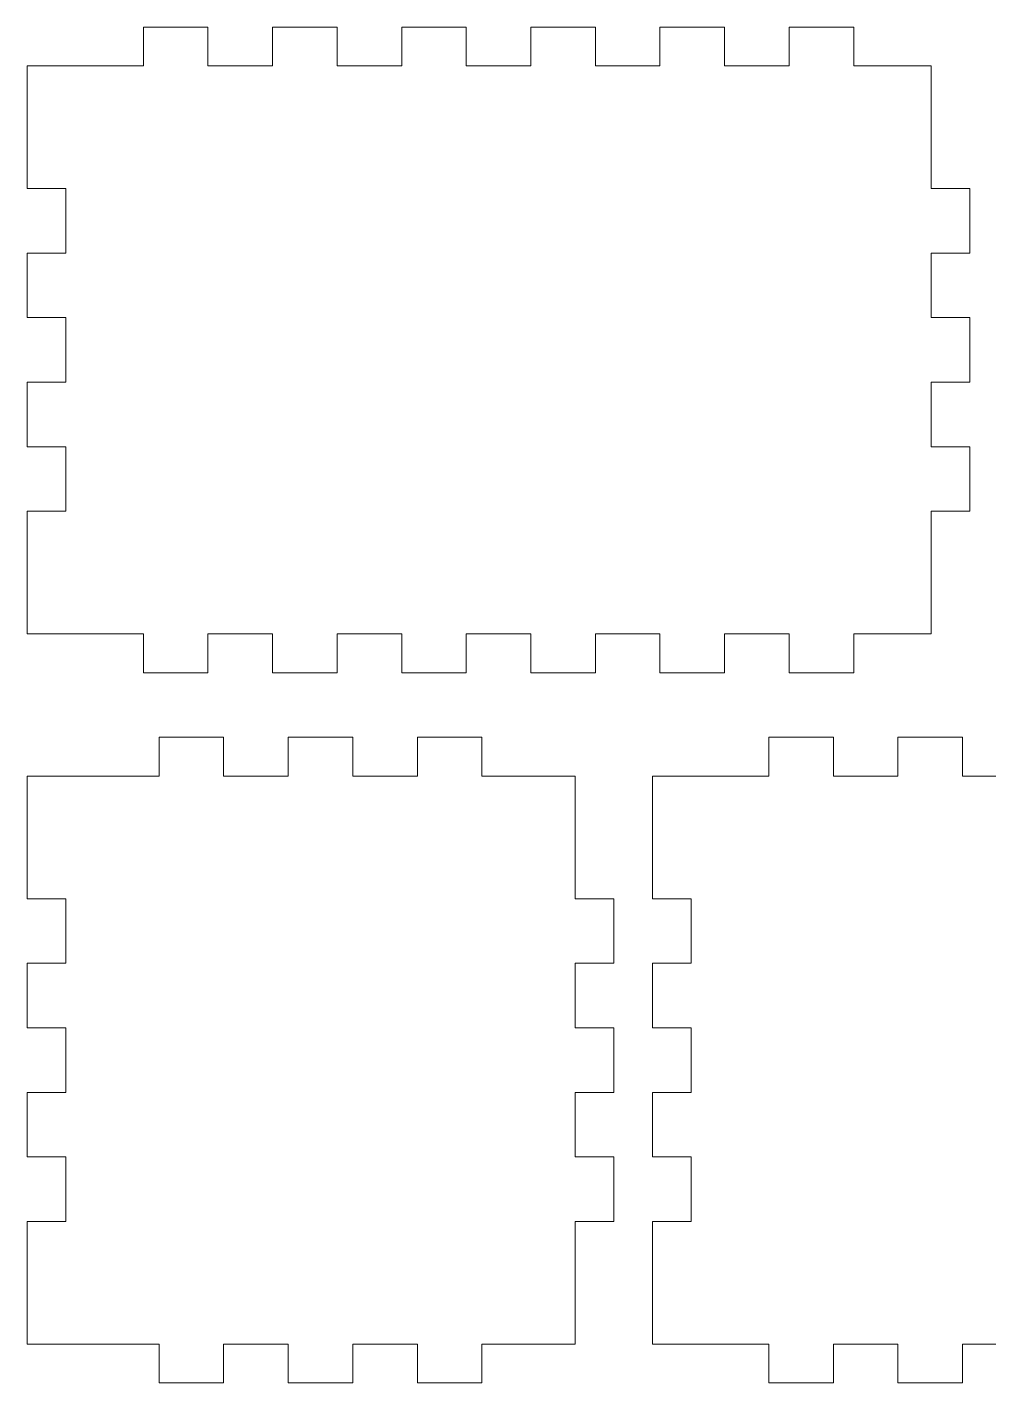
# Model space of a CAD drawing. Header units: centimetres. Extents: x -16 to 372, y -89 to 17.
# Drawn here: x 122.98 to 130.43, y 3.63 to 14.13 of the extents above; entities that cross this region are included whole.
import ezdxf

# ---------------------------------------------------------------- set-up
doc = ezdxf.new("R2010")
doc.units = ezdxf.units.CM
doc.header["$MEASUREMENT"] = 0
doc.layers.add('Capa 1', color=7, linetype='Continuous')

msp = doc.modelspace()

# ---------------------------------------------------------------- linework, layer by layer
at = {"layer": 'Capa 1', "color": 5, "lineweight": 9}
for points, knots in [([(122.98483, 9.42634), (122.98483, 9.42634), (123.63483, 9.42634), (123.63483, 9.42634), (123.63483, 9.42634), (123.63483, 9.42634), (123.88483, 9.42634), (123.88483, 9.42634), (123.88483, 9.42634), (123.88483, 9.42634), (123.88483, 9.12634), (123.88483, 9.12634), (123.88483, 9.12634), (123.88483, 9.12634), (124.38483, 9.12634), (124.38483, 9.12634), (124.38483, 9.12634), (124.38483, 9.12634), (124.38483, 9.42634), (124.38483, 9.42634), (124.38483, 9.42634), (124.38483, 9.42634), (124.63483, 9.42634), (124.63483, 9.42634), (124.63483, 9.42634), (124.63483, 9.42634), (124.88483, 9.42634), (124.88483, 9.42634), (124.88483, 9.42634), (124.88483, 9.42634), (124.88483, 9.12634), (124.88483, 9.12634), (124.88483, 9.12634), (124.88483, 9.12634), (125.38483, 9.12634), (125.38483, 9.12634), (125.38483, 9.12634), (125.38483, 9.12634), (125.38483, 9.42634), (125.38483, 9.42634), (125.38483, 9.42634), (125.38483, 9.42634), (125.63483, 9.42634), (125.63483, 9.42634), (125.63483, 9.42634), (125.63483, 9.42634), (125.88483, 9.42634), (125.88483, 9.42634), (125.88483, 9.42634), (125.88483, 9.42634), (125.88483, 9.12634), (125.88483, 9.12634), (125.88483, 9.12634), (125.88483, 9.12634), (126.38483, 9.12634), (126.38483, 9.12634), (126.38483, 9.12634), (126.38483, 9.12634), (126.38483, 9.42634), (126.38483, 9.42634), (126.38483, 9.42634), (126.38483, 9.42634), (126.63483, 9.42634), (126.63483, 9.42634), (126.63483, 9.42634), (126.63483, 9.42634), (126.88483, 9.42634), (126.88483, 9.42634), (126.88483, 9.42634), (126.88483, 9.42634), (126.88483, 9.12634), (126.88483, 9.12634), (126.88483, 9.12634), (126.88483, 9.12634), (127.38483, 9.12634), (127.38483, 9.12634), (127.38483, 9.12634), (127.38483, 9.12634), (127.38483, 9.42634), (127.38483, 9.42634), (127.38483, 9.42634), (127.38483, 9.42634), (127.63483, 9.42634), (127.63483, 9.42634), (127.63483, 9.42634), (127.63483, 9.42634), (127.88483, 9.42634), (127.88483, 9.42634), (127.88483, 9.42634), (127.88483, 9.42634), (127.88483, 9.12634), (127.88483, 9.12634), (127.88483, 9.12634), (127.88483, 9.12634), (128.38483, 9.12634), (128.38483, 9.12634), (128.38483, 9.12634), (128.38483, 9.12634), (128.38483, 9.42634), (128.38483, 9.42634), (128.38483, 9.42634), (128.38483, 9.42634), (128.63483, 9.42634), (128.63483, 9.42634), (128.63483, 9.42634), (128.63483, 9.42634), (128.88483, 9.42634), (128.88483, 9.42634), (128.88483, 9.42634), (128.88483, 9.42634), (128.88483, 9.12634), (128.88483, 9.12634), (128.88483, 9.12634), (128.88483, 9.12634), (129.38483, 9.12634), (129.38483, 9.12634), (129.38483, 9.12634), (129.38483, 9.12634), (129.38483, 9.42634), (129.38483, 9.42634), (129.38483, 9.42634), (129.38483, 9.42634), (129.63483, 9.42634), (129.63483, 9.42634), (129.63483, 9.42634), (129.63483, 9.42634), (129.98483, 9.42634), (129.98483, 9.42634), (129.98483, 9.42634), (129.98483, 9.42634), (129.98483, 10.12634), (129.98483, 10.12634), (129.98483, 10.12634), (129.98483, 10.12634), (129.98483, 10.37634), (129.98483, 10.37634), (129.98483, 10.37634), (129.98483, 10.37634), (130.28483, 10.37634), (130.28483, 10.37634), (130.28483, 10.37634), (130.28483, 10.37634), (130.28483, 10.87634), (130.28483, 10.87634), (130.28483, 10.87634), (130.28483, 10.87634), (129.98483, 10.87634), (129.98483, 10.87634), (129.98483, 10.87634), (129.98483, 10.87634), (129.98483, 11.12634), (129.98483, 11.12634), (129.98483, 11.12634), (129.98483, 11.12634), (129.98483, 11.37634), (129.98483, 11.37634), (129.98483, 11.37634), (129.98483, 11.37634), (130.28483, 11.37634), (130.28483, 11.37634), (130.28483, 11.37634), (130.28483, 11.37634), (130.28483, 11.87634), (130.28483, 11.87634), (130.28483, 11.87634), (130.28483, 11.87634), (129.98483, 11.87634), (129.98483, 11.87634), (129.98483, 11.87634), (129.98483, 11.87634), (129.98483, 12.12634), (129.98483, 12.12634), (129.98483, 12.12634), (129.98483, 12.12634), (129.98483, 12.37634), (129.98483, 12.37634), (129.98483, 12.37634), (129.98483, 12.37634), (130.28483, 12.37634), (130.28483, 12.37634), (130.28483, 12.37634), (130.28483, 12.37634), (130.28483, 12.87634), (130.28483, 12.87634), (130.28483, 12.87634), (130.28483, 12.87634), (129.98483, 12.87634), (129.98483, 12.87634), (129.98483, 12.87634), (129.98483, 12.87634), (129.98483, 13.12634), (129.98483, 13.12634), (129.98483, 13.12634), (129.98483, 13.12634), (129.98483, 13.82634), (129.98483, 13.82634), (129.98483, 13.82634), (129.98483, 13.82634), (129.63483, 13.82634), (129.63483, 13.82634), (129.63483, 13.82634), (129.63483, 13.82634), (129.38483, 13.82634), (129.38483, 13.82634), (129.38483, 13.82634), (129.38483, 13.82634), (129.38483, 14.12634), (129.38483, 14.12634), (129.38483, 14.12634), (129.38483, 14.12634), (128.88483, 14.12634), (128.88483, 14.12634), (128.88483, 14.12634), (128.88483, 14.12634), (128.88483, 13.82634), (128.88483, 13.82634), (128.88483, 13.82634), (128.88483, 13.82634), (128.63483, 13.82634), (128.63483, 13.82634), (128.63483, 13.82634), (128.63483, 13.82634), (128.38483, 13.82634), (128.38483, 13.82634), (128.38483, 13.82634), (128.38483, 13.82634), (128.38483, 14.12634), (128.38483, 14.12634), (128.38483, 14.12634), (128.38483, 14.12634), (127.88483, 14.12634), (127.88483, 14.12634), (127.88483, 14.12634), (127.88483, 14.12634), (127.88483, 13.82634), (127.88483, 13.82634), (127.88483, 13.82634), (127.88483, 13.82634), (127.63483, 13.82634), (127.63483, 13.82634), (127.63483, 13.82634), (127.63483, 13.82634), (127.38483, 13.82634), (127.38483, 13.82634), (127.38483, 13.82634), (127.38483, 13.82634), (127.38483, 14.12634), (127.38483, 14.12634), (127.38483, 14.12634), (127.38483, 14.12634), (126.88483, 14.12634), (126.88483, 14.12634), (126.88483, 14.12634), (126.88483, 14.12634), (126.88483, 13.82634), (126.88483, 13.82634), (126.88483, 13.82634), (126.88483, 13.82634), (126.63483, 13.82634), (126.63483, 13.82634), (126.63483, 13.82634), (126.63483, 13.82634), (126.38483, 13.82634), (126.38483, 13.82634), (126.38483, 13.82634), (126.38483, 13.82634), (126.38483, 14.12634), (126.38483, 14.12634), (126.38483, 14.12634), (126.38483, 14.12634), (125.88483, 14.12634), (125.88483, 14.12634), (125.88483, 14.12634), (125.88483, 14.12634), (125.88483, 13.82634), (125.88483, 13.82634), (125.88483, 13.82634), (125.88483, 13.82634), (125.63483, 13.82634), (125.63483, 13.82634), (125.63483, 13.82634), (125.63483, 13.82634), (125.38483, 13.82634), (125.38483, 13.82634), (125.38483, 13.82634), (125.38483, 13.82634), (125.38483, 14.12634), (125.38483, 14.12634), (125.38483, 14.12634), (125.38483, 14.12634), (124.88483, 14.12634), (124.88483, 14.12634), (124.88483, 14.12634), (124.88483, 14.12634), (124.88483, 13.82634), (124.88483, 13.82634), (124.88483, 13.82634), (124.88483, 13.82634), (124.63483, 13.82634), (124.63483, 13.82634), (124.63483, 13.82634), (124.63483, 13.82634), (124.38483, 13.82634), (124.38483, 13.82634), (124.38483, 13.82634), (124.38483, 13.82634), (124.38483, 14.12634), (124.38483, 14.12634), (124.38483, 14.12634), (124.38483, 14.12634), (123.88483, 14.12634), (123.88483, 14.12634), (123.88483, 14.12634), (123.88483, 14.12634), (123.88483, 13.82634), (123.88483, 13.82634), (123.88483, 13.82634), (123.88483, 13.82634), (123.63483, 13.82634), (123.63483, 13.82634), (123.63483, 13.82634), (123.63483, 13.82634), (122.98483, 13.82634), (122.98483, 13.82634), (122.98483, 13.82634), (122.98483, 13.82634), (122.98483, 13.12634), (122.98483, 13.12634), (122.98483, 13.12634), (122.98483, 13.12634), (122.98483, 12.87634), (122.98483, 12.87634), (122.98483, 12.87634), (122.98483, 12.87634), (123.28483, 12.87634), (123.28483, 12.87634), (123.28483, 12.87634), (123.28483, 12.87634), (123.28483, 12.37634), (123.28483, 12.37634), (123.28483, 12.37634), (123.28483, 12.37634), (122.98483, 12.37634), (122.98483, 12.37634), (122.98483, 12.37634), (122.98483, 12.37634), (122.98483, 12.12634), (122.98483, 12.12634), (122.98483, 12.12634), (122.98483, 12.12634), (122.98483, 11.87634), (122.98483, 11.87634), (122.98483, 11.87634), (122.98483, 11.87634), (123.28483, 11.87634), (123.28483, 11.87634), (123.28483, 11.87634), (123.28483, 11.87634), (123.28483, 11.37634), (123.28483, 11.37634), (123.28483, 11.37634), (123.28483, 11.37634), (122.98483, 11.37634), (122.98483, 11.37634), (122.98483, 11.37634), (122.98483, 11.37634), (122.98483, 11.12634), (122.98483, 11.12634), (122.98483, 11.12634), (122.98483, 11.12634), (122.98483, 10.87634), (122.98483, 10.87634), (122.98483, 10.87634), (122.98483, 10.87634), (123.28483, 10.87634), (123.28483, 10.87634), (123.28483, 10.87634), (123.28483, 10.87634), (123.28483, 10.37634), (123.28483, 10.37634), (123.28483, 10.37634), (123.28483, 10.37634), (122.98483, 10.37634), (122.98483, 10.37634), (122.98483, 10.37634), (122.98483, 10.37634), (122.98483, 10.12634), (122.98483, 10.12634), (122.98483, 10.12634), (122.98483, 10.12634), (122.98483, 9.42634), (122.98483, 9.42634)], [0, 0, 0, 0, 0.01010101, 0.01010101, 0.01010101, 0.01010101, 0.02020202, 0.02020202, 0.02020202, 0.02020202, 0.03030303, 0.03030303, 0.03030303, 0.03030303, 0.04040404, 0.04040404, 0.04040404, 0.04040404, 0.05050505, 0.05050505, 0.05050505, 0.05050505, 0.06060606, 0.06060606, 0.06060606, 0.06060606, 0.07070707, 0.07070707, 0.07070707, 0.07070707, 0.08080808, 0.08080808, 0.08080808, 0.08080808, 0.09090909, 0.09090909, 0.09090909, 0.09090909, 0.1010101, 0.1010101, 0.1010101, 0.1010101, 0.11111111, 0.11111111, 0.11111111, 0.11111111, 0.12121212, 0.12121212, 0.12121212, 0.12121212, 0.13131313, 0.13131313, 0.13131313, 0.13131313, 0.14141414, 0.14141414, 0.14141414, 0.14141414, 0.15151515, 0.15151515, 0.15151515, 0.15151515, 0.16161616, 0.16161616, 0.16161616, 0.16161616, 0.17171717, 0.17171717, 0.17171717, 0.17171717, 0.18181818, 0.18181818, 0.18181818, 0.18181818, 0.19191919, 0.19191919, 0.19191919, 0.19191919, 0.2020202, 0.2020202, 0.2020202, 0.2020202, 0.21212121, 0.21212121, 0.21212121, 0.21212121, 0.22222222, 0.22222222, 0.22222222, 0.22222222, 0.23232323, 0.23232323, 0.23232323, 0.23232323, 0.24242424, 0.24242424, 0.24242424, 0.24242424, 0.25252525, 0.25252525, 0.25252525, 0.25252525, 0.26262626, 0.26262626, 0.26262626, 0.26262626, 0.27272727, 0.27272727, 0.27272727, 0.27272727, 0.28282828, 0.28282828, 0.28282828, 0.28282828, 0.29292929, 0.29292929, 0.29292929, 0.29292929, 0.3030303, 0.3030303, 0.3030303, 0.3030303, 0.31313131, 0.31313131, 0.31313131, 0.31313131, 0.32323232, 0.32323232, 0.32323232, 0.32323232, 0.33333333, 0.33333333, 0.33333333, 0.33333333, 0.34343434, 0.34343434, 0.34343434, 0.34343434, 0.35353535, 0.35353535, 0.35353535, 0.35353535, 0.36363636, 0.36363636, 0.36363636, 0.36363636, 0.37373737, 0.37373737, 0.37373737, 0.37373737, 0.38383838, 0.38383838, 0.38383838, 0.38383838, 0.39393939, 0.39393939, 0.39393939, 0.39393939, 0.4040404, 0.4040404, 0.4040404, 0.4040404, 0.41414141, 0.41414141, 0.41414141, 0.41414141, 0.42424242, 0.42424242, 0.42424242, 0.42424242, 0.43434343, 0.43434343, 0.43434343, 0.43434343, 0.44444444, 0.44444444, 0.44444444, 0.44444444, 0.45454545, 0.45454545, 0.45454545, 0.45454545, 0.46464646, 0.46464646, 0.46464646, 0.46464646, 0.47474747, 0.47474747, 0.47474747, 0.47474747, 0.48484848, 0.48484848, 0.48484848, 0.48484848, 0.49494949, 0.49494949, 0.49494949, 0.49494949, 0.50505051, 0.50505051, 0.50505051, 0.50505051, 0.51515152, 0.51515152, 0.51515152, 0.51515152, 0.52525253, 0.52525253, 0.52525253, 0.52525253, 0.53535354, 0.53535354, 0.53535354, 0.53535354, 0.54545455, 0.54545455, 0.54545455, 0.54545455, 0.55555556, 0.55555556, 0.55555556, 0.55555556, 0.56565657, 0.56565657, 0.56565657, 0.56565657, 0.57575758, 0.57575758, 0.57575758, 0.57575758, 0.58585859, 0.58585859, 0.58585859, 0.58585859, 0.5959596, 0.5959596, 0.5959596, 0.5959596, 0.60606061, 0.60606061, 0.60606061, 0.60606061, 0.61616162, 0.61616162, 0.61616162, 0.61616162, 0.62626263, 0.62626263, 0.62626263, 0.62626263, 0.63636364, 0.63636364, 0.63636364, 0.63636364, 0.64646465, 0.64646465, 0.64646465, 0.64646465, 0.65656566, 0.65656566, 0.65656566, 0.65656566, 0.66666667, 0.66666667, 0.66666667, 0.66666667, 0.67676768, 0.67676768, 0.67676768, 0.67676768, 0.68686869, 0.68686869, 0.68686869, 0.68686869, 0.6969697, 0.6969697, 0.6969697, 0.6969697, 0.70707071, 0.70707071, 0.70707071, 0.70707071, 0.71717172, 0.71717172, 0.71717172, 0.71717172, 0.72727273, 0.72727273, 0.72727273, 0.72727273, 0.73737374, 0.73737374, 0.73737374, 0.73737374, 0.74747475, 0.74747475, 0.74747475, 0.74747475, 0.75757576, 0.75757576, 0.75757576, 0.75757576, 0.76767677, 0.76767677, 0.76767677, 0.76767677, 0.77777778, 0.77777778, 0.77777778, 0.77777778, 0.78787879, 0.78787879, 0.78787879, 0.78787879, 0.7979798, 0.7979798, 0.7979798, 0.7979798, 0.80808081, 0.80808081, 0.80808081, 0.80808081, 0.81818182, 0.81818182, 0.81818182, 0.81818182, 0.82828283, 0.82828283, 0.82828283, 0.82828283, 0.83838384, 0.83838384, 0.83838384, 0.83838384, 0.84848485, 0.84848485, 0.84848485, 0.84848485, 0.85858586, 0.85858586, 0.85858586, 0.85858586, 0.86868687, 0.86868687, 0.86868687, 0.86868687, 0.87878788, 0.87878788, 0.87878788, 0.87878788, 0.88888889, 0.88888889, 0.88888889, 0.88888889, 0.8989899, 0.8989899, 0.8989899, 0.8989899, 0.90909091, 0.90909091, 0.90909091, 0.90909091, 0.91919192, 0.91919192, 0.91919192, 0.91919192, 0.92929293, 0.92929293, 0.92929293, 0.92929293, 0.93939394, 0.93939394, 0.93939394, 0.93939394, 0.94949495, 0.94949495, 0.94949495, 0.94949495, 0.95959596, 0.95959596, 0.95959596, 0.95959596, 0.96969697, 0.96969697, 0.96969697, 0.96969697, 0.97979798, 0.97979798, 0.97979798, 0.97979798, 1, 1, 1, 1]), ([(122.98483, 3.92634), (122.98483, 3.92634), (123.75615, 3.92634), (123.75615, 3.92634), (123.75615, 3.92634), (123.75615, 3.92634), (124.00615, 3.92634), (124.00615, 3.92634), (124.00615, 3.92634), (124.00615, 3.92634), (124.00615, 3.62634), (124.00615, 3.62634), (124.00615, 3.62634), (124.00615, 3.62634), (124.50615, 3.62634), (124.50615, 3.62634), (124.50615, 3.62634), (124.50615, 3.62634), (124.50615, 3.92634), (124.50615, 3.92634), (124.50615, 3.92634), (124.50615, 3.92634), (124.75615, 3.92634), (124.75615, 3.92634), (124.75615, 3.92634), (124.75615, 3.92634), (125.00615, 3.92634), (125.00615, 3.92634), (125.00615, 3.92634), (125.00615, 3.92634), (125.00615, 3.62634), (125.00615, 3.62634), (125.00615, 3.62634), (125.00615, 3.62634), (125.50615, 3.62634), (125.50615, 3.62634), (125.50615, 3.62634), (125.50615, 3.62634), (125.50615, 3.92634), (125.50615, 3.92634), (125.50615, 3.92634), (125.50615, 3.92634), (125.75615, 3.92634), (125.75615, 3.92634), (125.75615, 3.92634), (125.75615, 3.92634), (126.00615, 3.92634), (126.00615, 3.92634), (126.00615, 3.92634), (126.00615, 3.92634), (126.00615, 3.62634), (126.00615, 3.62634), (126.00615, 3.62634), (126.00615, 3.62634), (126.50615, 3.62634), (126.50615, 3.62634), (126.50615, 3.62634), (126.50615, 3.62634), (126.50615, 3.92634), (126.50615, 3.92634), (126.50615, 3.92634), (126.50615, 3.92634), (126.75615, 3.92634), (126.75615, 3.92634), (126.75615, 3.92634), (126.75615, 3.92634), (127.22747, 3.92634), (127.22747, 3.92634), (127.22747, 3.92634), (127.22747, 3.92634), (127.22747, 4.62634), (127.22747, 4.62634), (127.22747, 4.62634), (127.22747, 4.62634), (127.22747, 4.87634), (127.22747, 4.87634), (127.22747, 4.87634), (127.22747, 4.87634), (127.52747, 4.87634), (127.52747, 4.87634), (127.52747, 4.87634), (127.52747, 4.87634), (127.52747, 5.37634), (127.52747, 5.37634), (127.52747, 5.37634), (127.52747, 5.37634), (127.22747, 5.37634), (127.22747, 5.37634), (127.22747, 5.37634), (127.22747, 5.37634), (127.22747, 5.62634), (127.22747, 5.62634), (127.22747, 5.62634), (127.22747, 5.62634), (127.22747, 5.87634), (127.22747, 5.87634), (127.22747, 5.87634), (127.22747, 5.87634), (127.52747, 5.87634), (127.52747, 5.87634), (127.52747, 5.87634), (127.52747, 5.87634), (127.52747, 6.37634), (127.52747, 6.37634), (127.52747, 6.37634), (127.52747, 6.37634), (127.22747, 6.37634), (127.22747, 6.37634), (127.22747, 6.37634), (127.22747, 6.37634), (127.22747, 6.62634), (127.22747, 6.62634), (127.22747, 6.62634), (127.22747, 6.62634), (127.22747, 6.87634), (127.22747, 6.87634), (127.22747, 6.87634), (127.22747, 6.87634), (127.52747, 6.87634), (127.52747, 6.87634), (127.52747, 6.87634), (127.52747, 6.87634), (127.52747, 7.37634), (127.52747, 7.37634), (127.52747, 7.37634), (127.52747, 7.37634), (127.22747, 7.37634), (127.22747, 7.37634), (127.22747, 7.37634), (127.22747, 7.37634), (127.22747, 7.62634), (127.22747, 7.62634), (127.22747, 7.62634), (127.22747, 7.62634), (127.22747, 8.32634), (127.22747, 8.32634), (127.22747, 8.32634), (127.22747, 8.32634), (126.75615, 8.32634), (126.75615, 8.32634), (126.75615, 8.32634), (126.75615, 8.32634), (126.50615, 8.32634), (126.50615, 8.32634), (126.50615, 8.32634), (126.50615, 8.32634), (126.50615, 8.62634), (126.50615, 8.62634), (126.50615, 8.62634), (126.50615, 8.62634), (126.00615, 8.62634), (126.00615, 8.62634), (126.00615, 8.62634), (126.00615, 8.62634), (126.00615, 8.32634), (126.00615, 8.32634), (126.00615, 8.32634), (126.00615, 8.32634), (125.75615, 8.32634), (125.75615, 8.32634), (125.75615, 8.32634), (125.75615, 8.32634), (125.50615, 8.32634), (125.50615, 8.32634), (125.50615, 8.32634), (125.50615, 8.32634), (125.50615, 8.62634), (125.50615, 8.62634), (125.50615, 8.62634), (125.50615, 8.62634), (125.00615, 8.62634), (125.00615, 8.62634), (125.00615, 8.62634), (125.00615, 8.62634), (125.00615, 8.32634), (125.00615, 8.32634), (125.00615, 8.32634), (125.00615, 8.32634), (124.75615, 8.32634), (124.75615, 8.32634), (124.75615, 8.32634), (124.75615, 8.32634), (124.50615, 8.32634), (124.50615, 8.32634), (124.50615, 8.32634), (124.50615, 8.32634), (124.50615, 8.62634), (124.50615, 8.62634), (124.50615, 8.62634), (124.50615, 8.62634), (124.00615, 8.62634), (124.00615, 8.62634), (124.00615, 8.62634), (124.00615, 8.62634), (124.00615, 8.32634), (124.00615, 8.32634), (124.00615, 8.32634), (124.00615, 8.32634), (123.75615, 8.32634), (123.75615, 8.32634), (123.75615, 8.32634), (123.75615, 8.32634), (122.98483, 8.32634), (122.98483, 8.32634), (122.98483, 8.32634), (122.98483, 8.32634), (122.98483, 7.62634), (122.98483, 7.62634), (122.98483, 7.62634), (122.98483, 7.62634), (122.98483, 7.37634), (122.98483, 7.37634), (122.98483, 7.37634), (122.98483, 7.37634), (123.28483, 7.37634), (123.28483, 7.37634), (123.28483, 7.37634), (123.28483, 7.37634), (123.28483, 6.87634), (123.28483, 6.87634), (123.28483, 6.87634), (123.28483, 6.87634), (122.98483, 6.87634), (122.98483, 6.87634), (122.98483, 6.87634), (122.98483, 6.87634), (122.98483, 6.62634), (122.98483, 6.62634), (122.98483, 6.62634), (122.98483, 6.62634), (122.98483, 6.37634), (122.98483, 6.37634), (122.98483, 6.37634), (122.98483, 6.37634), (123.28483, 6.37634), (123.28483, 6.37634), (123.28483, 6.37634), (123.28483, 6.37634), (123.28483, 5.87634), (123.28483, 5.87634), (123.28483, 5.87634), (123.28483, 5.87634), (122.98483, 5.87634), (122.98483, 5.87634), (122.98483, 5.87634), (122.98483, 5.87634), (122.98483, 5.62634), (122.98483, 5.62634), (122.98483, 5.62634), (122.98483, 5.62634), (122.98483, 5.37634), (122.98483, 5.37634), (122.98483, 5.37634), (122.98483, 5.37634), (123.28483, 5.37634), (123.28483, 5.37634), (123.28483, 5.37634), (123.28483, 5.37634), (123.28483, 4.87634), (123.28483, 4.87634), (123.28483, 4.87634), (123.28483, 4.87634), (122.98483, 4.87634), (122.98483, 4.87634), (122.98483, 4.87634), (122.98483, 4.87634), (122.98483, 4.62634), (122.98483, 4.62634), (122.98483, 4.62634), (122.98483, 4.62634), (122.98483, 3.92634), (122.98483, 3.92634)], [0, 0, 0, 0, 0.01449275, 0.01449275, 0.01449275, 0.01449275, 0.02898551, 0.02898551, 0.02898551, 0.02898551, 0.04347826, 0.04347826, 0.04347826, 0.04347826, 0.05797101, 0.05797101, 0.05797101, 0.05797101, 0.07246377, 0.07246377, 0.07246377, 0.07246377, 0.08695652, 0.08695652, 0.08695652, 0.08695652, 0.10144928, 0.10144928, 0.10144928, 0.10144928, 0.11594203, 0.11594203, 0.11594203, 0.11594203, 0.13043478, 0.13043478, 0.13043478, 0.13043478, 0.14492754, 0.14492754, 0.14492754, 0.14492754, 0.15942029, 0.15942029, 0.15942029, 0.15942029, 0.17391304, 0.17391304, 0.17391304, 0.17391304, 0.1884058, 0.1884058, 0.1884058, 0.1884058, 0.20289855, 0.20289855, 0.20289855, 0.20289855, 0.2173913, 0.2173913, 0.2173913, 0.2173913, 0.23188406, 0.23188406, 0.23188406, 0.23188406, 0.24637681, 0.24637681, 0.24637681, 0.24637681, 0.26086957, 0.26086957, 0.26086957, 0.26086957, 0.27536232, 0.27536232, 0.27536232, 0.27536232, 0.28985507, 0.28985507, 0.28985507, 0.28985507, 0.30434783, 0.30434783, 0.30434783, 0.30434783, 0.31884058, 0.31884058, 0.31884058, 0.31884058, 0.33333333, 0.33333333, 0.33333333, 0.33333333, 0.34782609, 0.34782609, 0.34782609, 0.34782609, 0.36231884, 0.36231884, 0.36231884, 0.36231884, 0.37681159, 0.37681159, 0.37681159, 0.37681159, 0.39130435, 0.39130435, 0.39130435, 0.39130435, 0.4057971, 0.4057971, 0.4057971, 0.4057971, 0.42028986, 0.42028986, 0.42028986, 0.42028986, 0.43478261, 0.43478261, 0.43478261, 0.43478261, 0.44927536, 0.44927536, 0.44927536, 0.44927536, 0.46376812, 0.46376812, 0.46376812, 0.46376812, 0.47826087, 0.47826087, 0.47826087, 0.47826087, 0.49275362, 0.49275362, 0.49275362, 0.49275362, 0.50724638, 0.50724638, 0.50724638, 0.50724638, 0.52173913, 0.52173913, 0.52173913, 0.52173913, 0.53623188, 0.53623188, 0.53623188, 0.53623188, 0.55072464, 0.55072464, 0.55072464, 0.55072464, 0.56521739, 0.56521739, 0.56521739, 0.56521739, 0.57971014, 0.57971014, 0.57971014, 0.57971014, 0.5942029, 0.5942029, 0.5942029, 0.5942029, 0.60869565, 0.60869565, 0.60869565, 0.60869565, 0.62318841, 0.62318841, 0.62318841, 0.62318841, 0.63768116, 0.63768116, 0.63768116, 0.63768116, 0.65217391, 0.65217391, 0.65217391, 0.65217391, 0.66666667, 0.66666667, 0.66666667, 0.66666667, 0.68115942, 0.68115942, 0.68115942, 0.68115942, 0.69565217, 0.69565217, 0.69565217, 0.69565217, 0.71014493, 0.71014493, 0.71014493, 0.71014493, 0.72463768, 0.72463768, 0.72463768, 0.72463768, 0.73913043, 0.73913043, 0.73913043, 0.73913043, 0.75362319, 0.75362319, 0.75362319, 0.75362319, 0.76811594, 0.76811594, 0.76811594, 0.76811594, 0.7826087, 0.7826087, 0.7826087, 0.7826087, 0.79710145, 0.79710145, 0.79710145, 0.79710145, 0.8115942, 0.8115942, 0.8115942, 0.8115942, 0.82608696, 0.82608696, 0.82608696, 0.82608696, 0.84057971, 0.84057971, 0.84057971, 0.84057971, 0.85507246, 0.85507246, 0.85507246, 0.85507246, 0.86956522, 0.86956522, 0.86956522, 0.86956522, 0.88405797, 0.88405797, 0.88405797, 0.88405797, 0.89855072, 0.89855072, 0.89855072, 0.89855072, 0.91304348, 0.91304348, 0.91304348, 0.91304348, 0.92753623, 0.92753623, 0.92753623, 0.92753623, 0.94202899, 0.94202899, 0.94202899, 0.94202899, 0.95652174, 0.95652174, 0.95652174, 0.95652174, 0.97101449, 0.97101449, 0.97101449, 0.97101449, 1, 1, 1, 1]), ([(127.82747, 3.92634), (127.82747, 3.92634), (128.47747, 3.92634), (128.47747, 3.92634), (128.47747, 3.92634), (128.47747, 3.92634), (128.72747, 3.92634), (128.72747, 3.92634), (128.72747, 3.92634), (128.72747, 3.92634), (128.72747, 3.62634), (128.72747, 3.62634), (128.72747, 3.62634), (128.72747, 3.62634), (129.22747, 3.62634), (129.22747, 3.62634), (129.22747, 3.62634), (129.22747, 3.62634), (129.22747, 3.92634), (129.22747, 3.92634), (129.22747, 3.92634), (129.22747, 3.92634), (129.47747, 3.92634), (129.47747, 3.92634), (129.47747, 3.92634), (129.47747, 3.92634), (129.72747, 3.92634), (129.72747, 3.92634), (129.72747, 3.92634), (129.72747, 3.92634), (129.72747, 3.62634), (129.72747, 3.62634), (129.72747, 3.62634), (129.72747, 3.62634), (130.22747, 3.62634), (130.22747, 3.62634), (130.22747, 3.62634), (130.22747, 3.62634), (130.22747, 3.92634), (130.22747, 3.92634), (130.22747, 3.92634), (130.22747, 3.92634), (130.47747, 3.92634), (130.47747, 3.92634), (130.47747, 3.92634), (130.47747, 3.92634), (130.82747, 3.92634), (130.82747, 3.92634), (130.82747, 3.92634), (130.82747, 3.92634), (130.82747, 4.62634), (130.82747, 4.62634), (130.82747, 4.62634), (130.82747, 4.62634), (130.82747, 4.87634), (130.82747, 4.87634), (130.82747, 4.87634), (130.82747, 4.87634), (131.12747, 4.87634), (131.12747, 4.87634), (131.12747, 4.87634), (131.12747, 4.87634), (131.12747, 5.37634), (131.12747, 5.37634), (131.12747, 5.37634), (131.12747, 5.37634), (130.82747, 5.37634), (130.82747, 5.37634), (130.82747, 5.37634), (130.82747, 5.37634), (130.82747, 5.62634), (130.82747, 5.62634), (130.82747, 5.62634), (130.82747, 5.62634), (130.82747, 5.87634), (130.82747, 5.87634), (130.82747, 5.87634), (130.82747, 5.87634), (131.12747, 5.87634), (131.12747, 5.87634), (131.12747, 5.87634), (131.12747, 5.87634), (131.12747, 6.37634), (131.12747, 6.37634), (131.12747, 6.37634), (131.12747, 6.37634), (130.82747, 6.37634), (130.82747, 6.37634), (130.82747, 6.37634), (130.82747, 6.37634), (130.82747, 6.62634), (130.82747, 6.62634), (130.82747, 6.62634), (130.82747, 6.62634), (130.82747, 6.87634), (130.82747, 6.87634), (130.82747, 6.87634), (130.82747, 6.87634), (131.12747, 6.87634), (131.12747, 6.87634), (131.12747, 6.87634), (131.12747, 6.87634), (131.12747, 7.37634), (131.12747, 7.37634), (131.12747, 7.37634), (131.12747, 7.37634), (130.82747, 7.37634), (130.82747, 7.37634), (130.82747, 7.37634), (130.82747, 7.37634), (130.82747, 7.62634), (130.82747, 7.62634), (130.82747, 7.62634), (130.82747, 7.62634), (130.82747, 8.32634), (130.82747, 8.32634), (130.82747, 8.32634), (130.82747, 8.32634), (130.47747, 8.32634), (130.47747, 8.32634), (130.47747, 8.32634), (130.47747, 8.32634), (130.22747, 8.32634), (130.22747, 8.32634), (130.22747, 8.32634), (130.22747, 8.32634), (130.22747, 8.62634), (130.22747, 8.62634), (130.22747, 8.62634), (130.22747, 8.62634), (129.72747, 8.62634), (129.72747, 8.62634), (129.72747, 8.62634), (129.72747, 8.62634), (129.72747, 8.32634), (129.72747, 8.32634), (129.72747, 8.32634), (129.72747, 8.32634), (129.47747, 8.32634), (129.47747, 8.32634), (129.47747, 8.32634), (129.47747, 8.32634), (129.22747, 8.32634), (129.22747, 8.32634), (129.22747, 8.32634), (129.22747, 8.32634), (129.22747, 8.62634), (129.22747, 8.62634), (129.22747, 8.62634), (129.22747, 8.62634), (128.72747, 8.62634), (128.72747, 8.62634), (128.72747, 8.62634), (128.72747, 8.62634), (128.72747, 8.32634), (128.72747, 8.32634), (128.72747, 8.32634), (128.72747, 8.32634), (128.47747, 8.32634), (128.47747, 8.32634), (128.47747, 8.32634), (128.47747, 8.32634), (127.82747, 8.32634), (127.82747, 8.32634), (127.82747, 8.32634), (127.82747, 8.32634), (127.82747, 7.62634), (127.82747, 7.62634), (127.82747, 7.62634), (127.82747, 7.62634), (127.82747, 7.37634), (127.82747, 7.37634), (127.82747, 7.37634), (127.82747, 7.37634), (128.12747, 7.37634), (128.12747, 7.37634), (128.12747, 7.37634), (128.12747, 7.37634), (128.12747, 6.87634), (128.12747, 6.87634), (128.12747, 6.87634), (128.12747, 6.87634), (127.82747, 6.87634), (127.82747, 6.87634), (127.82747, 6.87634), (127.82747, 6.87634), (127.82747, 6.62634), (127.82747, 6.62634), (127.82747, 6.62634), (127.82747, 6.62634), (127.82747, 6.37634), (127.82747, 6.37634), (127.82747, 6.37634), (127.82747, 6.37634), (128.12747, 6.37634), (128.12747, 6.37634), (128.12747, 6.37634), (128.12747, 6.37634), (128.12747, 5.87634), (128.12747, 5.87634), (128.12747, 5.87634), (128.12747, 5.87634), (127.82747, 5.87634), (127.82747, 5.87634), (127.82747, 5.87634), (127.82747, 5.87634), (127.82747, 5.62634), (127.82747, 5.62634), (127.82747, 5.62634), (127.82747, 5.62634), (127.82747, 5.37634), (127.82747, 5.37634), (127.82747, 5.37634), (127.82747, 5.37634), (128.12747, 5.37634), (128.12747, 5.37634), (128.12747, 5.37634), (128.12747, 5.37634), (128.12747, 4.87634), (128.12747, 4.87634), (128.12747, 4.87634), (128.12747, 4.87634), (127.82747, 4.87634), (127.82747, 4.87634), (127.82747, 4.87634), (127.82747, 4.87634), (127.82747, 4.62634), (127.82747, 4.62634), (127.82747, 4.62634), (127.82747, 4.62634), (127.82747, 3.92634), (127.82747, 3.92634)], [0, 0, 0, 0, 0.01694915, 0.01694915, 0.01694915, 0.01694915, 0.03389831, 0.03389831, 0.03389831, 0.03389831, 0.05084746, 0.05084746, 0.05084746, 0.05084746, 0.06779661, 0.06779661, 0.06779661, 0.06779661, 0.08474576, 0.08474576, 0.08474576, 0.08474576, 0.10169492, 0.10169492, 0.10169492, 0.10169492, 0.11864407, 0.11864407, 0.11864407, 0.11864407, 0.13559322, 0.13559322, 0.13559322, 0.13559322, 0.15254237, 0.15254237, 0.15254237, 0.15254237, 0.16949153, 0.16949153, 0.16949153, 0.16949153, 0.18644068, 0.18644068, 0.18644068, 0.18644068, 0.20338983, 0.20338983, 0.20338983, 0.20338983, 0.22033898, 0.22033898, 0.22033898, 0.22033898, 0.23728814, 0.23728814, 0.23728814, 0.23728814, 0.25423729, 0.25423729, 0.25423729, 0.25423729, 0.27118644, 0.27118644, 0.27118644, 0.27118644, 0.28813559, 0.28813559, 0.28813559, 0.28813559, 0.30508475, 0.30508475, 0.30508475, 0.30508475, 0.3220339, 0.3220339, 0.3220339, 0.3220339, 0.33898305, 0.33898305, 0.33898305, 0.33898305, 0.3559322, 0.3559322, 0.3559322, 0.3559322, 0.37288136, 0.37288136, 0.37288136, 0.37288136, 0.38983051, 0.38983051, 0.38983051, 0.38983051, 0.40677966, 0.40677966, 0.40677966, 0.40677966, 0.42372881, 0.42372881, 0.42372881, 0.42372881, 0.44067797, 0.44067797, 0.44067797, 0.44067797, 0.45762712, 0.45762712, 0.45762712, 0.45762712, 0.47457627, 0.47457627, 0.47457627, 0.47457627, 0.49152542, 0.49152542, 0.49152542, 0.49152542, 0.50847458, 0.50847458, 0.50847458, 0.50847458, 0.52542373, 0.52542373, 0.52542373, 0.52542373, 0.54237288, 0.54237288, 0.54237288, 0.54237288, 0.55932203, 0.55932203, 0.55932203, 0.55932203, 0.57627119, 0.57627119, 0.57627119, 0.57627119, 0.59322034, 0.59322034, 0.59322034, 0.59322034, 0.61016949, 0.61016949, 0.61016949, 0.61016949, 0.62711864, 0.62711864, 0.62711864, 0.62711864, 0.6440678, 0.6440678, 0.6440678, 0.6440678, 0.66101695, 0.66101695, 0.66101695, 0.66101695, 0.6779661, 0.6779661, 0.6779661, 0.6779661, 0.69491525, 0.69491525, 0.69491525, 0.69491525, 0.71186441, 0.71186441, 0.71186441, 0.71186441, 0.72881356, 0.72881356, 0.72881356, 0.72881356, 0.74576271, 0.74576271, 0.74576271, 0.74576271, 0.76271186, 0.76271186, 0.76271186, 0.76271186, 0.77966102, 0.77966102, 0.77966102, 0.77966102, 0.79661017, 0.79661017, 0.79661017, 0.79661017, 0.81355932, 0.81355932, 0.81355932, 0.81355932, 0.83050847, 0.83050847, 0.83050847, 0.83050847, 0.84745763, 0.84745763, 0.84745763, 0.84745763, 0.86440678, 0.86440678, 0.86440678, 0.86440678, 0.88135593, 0.88135593, 0.88135593, 0.88135593, 0.89830508, 0.89830508, 0.89830508, 0.89830508, 0.91525424, 0.91525424, 0.91525424, 0.91525424, 0.93220339, 0.93220339, 0.93220339, 0.93220339, 0.94915254, 0.94915254, 0.94915254, 0.94915254, 0.96610169, 0.96610169, 0.96610169, 0.96610169, 1, 1, 1, 1])]:
    msp.add_open_spline(points, degree=3, knots=knots, dxfattribs=at)

doc.saveas('drawing.dxf')
